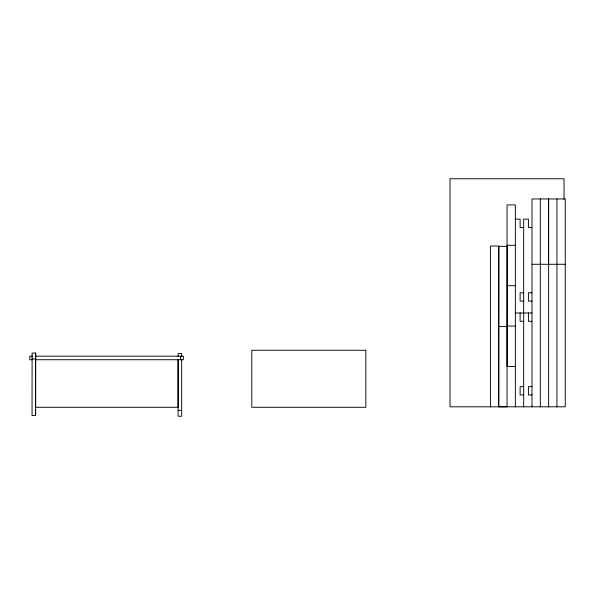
<?xml version="1.0" encoding="UTF-8"?>
<svg xmlns="http://www.w3.org/2000/svg" width="595" height="595" viewBox="0 0 595 595"><rect width="100%" height="100%" fill="white"/><g stroke="black" fill="none" stroke-linecap="round" stroke-linejoin="round"><path stroke-width="0.89" d="M35.618 415.578L35.663 353.051L32.1 353.051L32.056 415.578L35.618 415.578L35.618 409.687M178.106 359.953L178.098 416.24L181.668 416.24L181.668 359.402M178.106 356.888L178.106 353.534L181.668 353.534L181.668 356.888M548.62 264.277L548.62 198.953L548.62 406.816M515.359 219.146L520.112 219.146L520.112 227.461L523.674 227.461M531.99 227.461L528.427 227.461L528.427 219.146L523.674 219.146L523.674 406.816M507.044 245.281L515.359 245.281M531.99 264.277L565.25 264.277M507.044 285.667L515.359 285.667M523.674 292.792L520.112 292.792L520.112 301.1L523.674 301.1M531.99 292.792L528.427 292.792L528.427 301.1L531.99 301.1M515.359 312.985L531.99 312.985M523.674 321.293L520.112 321.293L520.112 312.985M531.99 321.293L528.427 321.293L528.427 312.985M507.044 326.053L515.359 326.053M32.651 356.174L29.75 356.174L29.75 359.737L32.524 359.737M35.298 356.174L183.357 356.174L183.357 359.737L35.298 359.737M32.093 358.941L35.663 358.941L35.663 353.051M515.359 366.438L507.044 366.438L507.044 204.903L515.359 204.903L515.359 406.816M523.674 386.624L520.112 386.624L520.112 394.939L523.674 394.939M531.99 386.624L528.427 386.624L528.427 394.939L531.99 394.939M178.106 410.372L181.668 410.372M498.788 326.573L507.104 326.581M564.06 199.154L564.06 178.76L450.028 178.76L450.028 406.816L565.25 406.816L565.25 198.953L531.99 198.953L531.99 406.816M556.935 198.953L556.935 406.816M540.305 198.953L540.305 406.816M498.729 406.816L498.729 246.025L490.414 246.025L490.414 406.816M180.456 356.174L180.456 359.737M178.106 359.737L178.106 407.285L35.618 407.285L35.618 359.737M498.841 246.33L498.729 406.816L507.044 406.816L507.156 246.337L498.841 246.33M365.828 350.269L251.804 350.269L251.804 407.285L365.828 407.285L365.828 350.269"/></g></svg>
